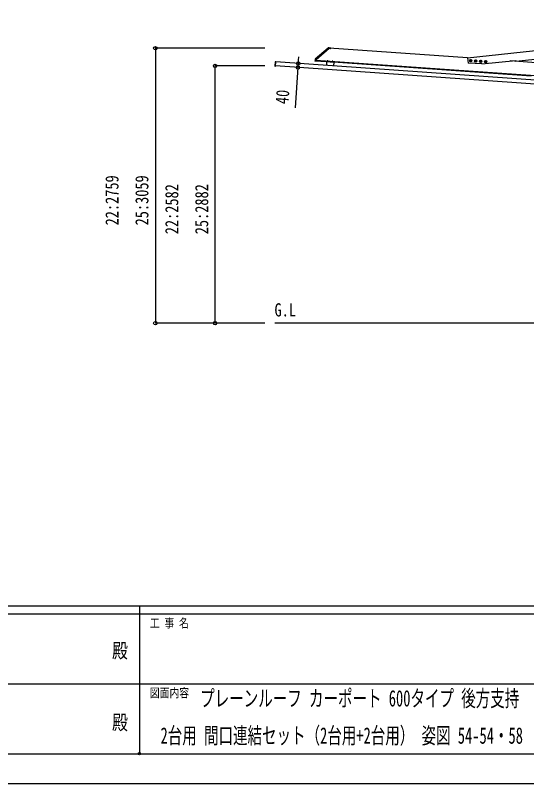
# Model space of a CAD drawing. Units: millimetres, scale not verified. Extents: x -16820 to 16820, y -11880 to 11880.
# Drawn here: x -1265 to 3866, y -11880 to -4172 of the extents above; entities that cross this region are included whole.
import ezdxf
from ezdxf.enums import TextEntityAlignment as Align

# ---------------------------------------------------------------- set-up
doc = ezdxf.new("R2010")
doc.units = ezdxf.units.MM
doc.header["$LTSCALE"] = 50
doc.header["$PDMODE"] = 32
doc.header["$PDSIZE"] = 25
for name, color, linetype in [('0-2_USER1', 3, 'Continuous'), ('0-4_YKK_13', 4, 'Continuous'), ('0-5_YKK_A1', 4, 'Continuous'), ('0-6_YKK_D', 6, 'Continuous'), ('0-7_YKK_ZWAK', 7, 'Continuous')]:
    doc.layers.add(name, color=color, linetype=linetype)
doc.styles.add('ＭＳ ゴシック', font='')
doc.styles.get('ＭＳ ゴシック').set_extended_font_data('MS Gothic')

msp = doc.modelspace()

# ---------------------------------------------------------------- linework, layer by layer
at = {"layer": '0-4_YKK_13'}
for p, q in [((1874.17, -4499.34), (1744.32, -4612.21)), ((1883.83, -4504.85), (1752.33, -4619.16)), ((1884.42, -4498.42), (1876.83, -4498.36)), ((1884.39, -4498.89), (1884, -4504.51)), ((1884.39, -4498.89), (1884.42, -4498.42)), ((1887.81, -4501.61), (1887.82, -4501.42)), ((1899, -4502.94), (1888.32, -4502.2)), ((1891.52, -4499.09), (1892.58, -4501.63)), ((1893.68, -4502.31), (1892.58, -4501.63)), ((1893.68, -4502.31), (1894.86, -4501.79)), ((1896.26, -4499.42), (1894.86, -4501.79)), ((1898.9, -4502.94), (1898.55, -4502.91)), ((1899.58, -4502.44), (1899.6, -4502.24)), ((1742.53, -4621.03), (1742.43, -4622.43)), ((1742.95, -4614.95), (1742.53, -4621.03)), ((1744.34, -4621.98), (1742.93, -4621.97)), ((1751.98, -4622.05), (1744.34, -4621.98)), ((1751.94, -4622.54), (1751.43, -4629.96)), ((1751.94, -4622.54), (1751.98, -4622.05)), ((1751.98, -4622.05), (1752.04, -4621.11)), ((1752.16, -4619.5), (1752.04, -4621.11)), ((1341.4, -4637.39), (1338.47, -4679.29)), ((1338.94, -4679.82), (1344.82, -4680.23)), ((1347.82, -4637.34), (1341.93, -4636.92)), ((1346.63, -4680.25), (1345.06, -4680.14)), ((1345.43, -4680.16), (1345.43, -4680.16)), ((1346.63, -4680.25), (1349.61, -4637.57)), ((1348.05, -4637.46), (1349.61, -4637.57)), ((1751.43, -4629.96), (1743.82, -4629.43)), ((1864, -4628.96), (1863.75, -4632.5)), ((1863.75, -4632.5), (1875.27, -4633.31)), ((1863.8, -4632.8), (1863.82, -4632.51)), ((1864.8, -4628.56), (1864, -4628.96)), ((1864.8, -4628.56), (1874.77, -4629.26)), ((1866.88, -4629.16), (1866.63, -4632.7)), ((1872.64, -4629.56), (1872.39, -4633.1)), ((1874.77, -4629.26), (1875.51, -4629.76)), ((1875.19, -4633.3), (1875.17, -4633.6)), ((1875.51, -4629.76), (1875.27, -4633.31)), ((1913.87, -4632.44), (1913.63, -4635.99)), ((1913.63, -4635.99), (1925.15, -4636.79)), ((1913.68, -4636.29), (1913.7, -4635.99)), ((1914.68, -4632.05), (1913.87, -4632.44)), ((1914.68, -4632.05), (1924.65, -4632.75)), ((1916.75, -4632.64), (1916.51, -4636.19)), ((1922.51, -4633.05), (1922.27, -4636.59)), ((1924.65, -4632.75), (1925.39, -4633.25)), ((1925.07, -4636.79), (1925.05, -4637.09)), ((1925.39, -4633.25), (1925.15, -4636.79))]:
    msp.add_line(p, q, dxfattribs=at)
for points in [[(1742.43, -4622.43), (1741.95, -4629.3), (1743.82, -4629.43)], [(1866.74, -4628.7), (1867.73, -4631.13), (1869.55, -4632.27)], [(1872.83, -4629.12), (1871.52, -4631.39), (1869.55, -4632.27)], [(1916.62, -4632.19), (1917.61, -4634.62), (1919.43, -4635.76)], [(1922.71, -4632.61), (1921.4, -4634.88), (1919.43, -4635.76)]]:
    msp.add_lwpolyline(points, dxfattribs=at)
for points in [[(3315.27, -4626.35), (3310.37, -4634.85), (3300.55, -4634.85), (3295.65, -4626.35), (3300.55, -4617.85), (3310.37, -4617.85)], [(3365.15, -4629.84), (3360.25, -4638.34), (3350.43, -4638.34), (3345.52, -4629.84), (3350.43, -4621.34), (3360.25, -4621.34)], [(3415.03, -4633.33), (3410.12, -4641.83), (3400.31, -4641.83), (3395.4, -4633.33), (3400.31, -4624.83), (3410.12, -4624.83)], [(3464.91, -4636.82), (3460, -4645.32), (3450.19, -4645.32), (3445.28, -4636.82), (3450.19, -4628.32), (3460, -4628.32)]]:
    msp.add_lwpolyline(points, close=True, dxfattribs=at)
for centre, radius in [((3305.46, -4626.35), 11), ((3305.46, -4626.35), 8.5), ((3355.34, -4629.84), 11), ((3355.34, -4629.84), 8.5), ((3405.22, -4633.33), 11), ((3405.22, -4633.33), 8.5), ((3455.09, -4636.82), 11), ((3455.09, -4636.82), 8.5)]:
    msp.add_circle(centre, radius, dxfattribs=at)
for centre, radius, start, end in [((1876.79, -4502.36), 4, 89.5, 131), ((1883.5, -4504.47), 0.5, 311, 356), ((1888.35, -4501.65), 0.545, 176, 266), ((1888.37, -4501.46), 0.55, 134.43917, 176), ((1893.38, -4506.56), 7.7, 37.56083, 134.43917), ((1899.04, -4502.4), 0.545, 266, 356), ((1899.05, -4502.2), 0.55, 356, 37.56083), ((1742.93, -4622.47), 0.5, 89.5, 176), ((1746.94, -4615.23), 4, 131, 176), ((1752.66, -4619.54), 0.5, 131, 176), ((3305.46, -4626.35), 8.6, 141.25399, 158.74601), ((3305.46, -4626.35), 8.6, 81.25399, 98.74601), ((3305.46, -4626.35), 8.6, 21.25399, 38.74601), ((3355.34, -4629.84), 8.6, 141.25399, 158.74601), ((3355.34, -4629.84), 8.6, 81.25399, 98.74601), ((3355.34, -4629.84), 8.6, 21.25399, 38.74601), ((3405.22, -4633.33), 8.6, 81.25399, 98.74601), ((1865.29, -4631.16), 2.56, 51.61708, 120.38292), ((1869.12, -4638.44), 9.55, 68.41276, 103.58724), ((1873.93, -4631.76), 2.56, 51.61708, 120.38292), ((1915.17, -4634.65), 2.56, 51.61708, 120.38292), ((1919, -4641.93), 9.55, 68.41276, 103.58724), ((1923.81, -4635.25), 2.56, 51.61708, 120.38292), ((3305.46, -4626.35), 8.6, 201.25399, 218.74601), ((3305.46, -4626.35), 8.6, 261.25399, 278.74601), ((3305.46, -4626.35), 8.6, 321.25399, 338.74601), ((3355.34, -4629.84), 8.6, 201.25399, 218.74601), ((3355.34, -4629.84), 8.6, 261.25399, 278.74601), ((3355.34, -4629.84), 8.6, 321.25399, 338.74601), ((3405.22, -4633.33), 8.6, 141.25399, 158.74601), ((3405.22, -4633.33), 8.6, 201.25399, 218.74601), ((3405.22, -4633.33), 8.6, 261.25399, 278.74601), ((3405.22, -4633.33), 8.6, 21.25399, 38.74601), ((3405.22, -4633.33), 8.6, 321.25399, 338.74601), ((3455.09, -4636.82), 8.6, 141.25399, 158.74601), ((3455.09, -4636.82), 8.6, 201.25399, 218.74601), ((3455.09, -4636.82), 8.6, 81.25399, 98.74601), ((3455.09, -4636.82), 8.6, 261.25399, 278.74601), ((3455.09, -4636.82), 8.6, 21.25399, 38.74601), ((3455.09, -4636.82), 8.6, 321.25399, 338.74601)]:
    msp.add_arc(centre, radius, start, end, dxfattribs=at)
for centre, major_axis, ratio, start_param, end_param in [((1338.97, -4679.32), (-0.379, -0.329), 0.99628, 5.4996506, 7.06672), ((1341.9, -4637.42), (-0.329, 0.379), 0.99628, 5.4996506, 7.06672), ((1344.84, -4679.93), (-0.021, -0.3), 0.998135, 0, 0.8868669), ((1347.8, -4637.64), (-0.021, -0.3), 0.998135, 2.2547257, 3.1415927)]:
    msp.add_ellipse(centre, major_axis=major_axis, ratio=ratio, start_param=start_param, end_param=end_param, dxfattribs=at)
at = {"layer": '0-5_YKK_A1'}
for p, q in [((3272.19, -4596.8), (6540.08, -4253.33)), ((3272.42, -4598.98), (1884.18, -4501.91)), ((6540.08, -4959.8), (1751.77, -4624.97)), ((3272.19, -4596.8), (3277.72, -4649.48)), ((6538.89, -5041.92), (1346.72, -4678.85)), ((6541.68, -5002.02), (1349.51, -4638.94)), ((1858.66, -4637.46), (1744.44, -4629.47)), ((1858.84, -4634.96), (1856.08, -4674.37)), ((1858.84, -4634.96), (1929.66, -4639.92)), ((1929.66, -4639.92), (1926.91, -4679.32)), ((3912.77, -4781.09), (1929.49, -4642.41)), ((3415.81, -4659.13), (3277.72, -4649.48)), ((6540.08, -4827.48), (3702.17, -4629.03)), ((8240.08, -7260), (1340.08, -7260))]:
    msp.add_line(p, q, dxfattribs=at)
msp.add_lwpolyline([(3415.81, -4659.13), (3757.61, -4623.21), (3758.44, -4631.16), (6540.08, -4338.8)], dxfattribs=at)
at = {"layer": '0-6_YKK_D'}
for p, q in [((1240.08, -4501.31), (139.08, -4501.31)), ((140.08, -4501.31), (140.08, -7260)), ((1573.9, -4654.63), (1578.64, -4586.8)), ((1240.08, -4678.42), (739.08, -4678.42)), ((740.08, -7260), (740.08, -4678.42)), ((1571.11, -4694.54), (1542.7, -5100.75)), ((1573.9, -4654.63), (1571.11, -4694.54)), ((1240.08, -7260), (139.08, -7260)), ((1240.08, -7260), (739.08, -7260))]:
    msp.add_line(p, q, dxfattribs=at)
for centre in [(140.08, -4501.31), (740.08, -4678.42), (1571.11, -4694.54), (1573.9, -4654.63), (140.08, -7260), (740.08, -7260)]:
    msp.add_circle(centre, 17, dxfattribs=at)
at = {"layer": '0-7_YKK_ZWAK'}
for p, q in [((15580.08, -10100), (-15619.92, -10100)), ((-19.92, -10100), (-19.92, -11580)), ((-19.92, -10180), (-5219.92, -10180)), ((5180.08, -10180), (-19.92, -10180)), ((-5189.92, -10880), (-19.92, -10880)), ((-19.92, -10880), (5180.08, -10880)), ((-5219.92, -11580), (-19.92, -11580)), ((-19.92, -11580), (5180.08, -11580))]:
    msp.add_line(p, q, dxfattribs=at)
msp.add_lwpolyline([(-16820, -11880), (16820, -11880), (16820, 11880), (-16820, 11880)], close=True, dxfattribs=at)
msp.add_point((-19.92, -11580), dxfattribs=at)

# ---------------------------------------------------------------- texts
at = {"layer": '0-2_USER1', "style": 'ＭＳ ゴシック'}
for s, height, width, p in [('G.L', 132, 0.8, (1336, -7232)), ('プレーンルーフ カーポート 600タイプ 後方支持', 164.2, 0.65, (590.21, -11155.33)), ('2台用 間口連結セット（2台用+2台用） 姿図 54-54・58', 164.2, 0.65, (192.24, -11528.67))]:
    msp.add_text(s, height=height, dxfattribs=dict(at, width=width)).set_placement(p, align=Align.BOTTOM_LEFT)
at = {"layer": '0-6_YKK_D', "style": 'ＭＳ ゴシック', "width": 0.8}
for s, rotation, p in [('40', 86, (1514.87, -5068.73)), ('22:2759', 90, (-189.92, -6279.06)), ('25:3059', 90, (110.08, -6279.06)), ('22:2582', 90, (410.08, -6367.61)), ('25:2882', 90, (710.08, -6367.61))]:
    msp.add_text(s, height=132, rotation=rotation, dxfattribs=at).set_placement(p, align=Align.BOTTOM_LEFT)
at = {"layer": '0-7_YKK_ZWAK', "style": 'ＭＳ ゴシック', "width": 0.8}
for s, height, p in [('工 事 名', 87.98, (85.08, -10340)), ('殿', 146.6, (-294.67, -10663.33)), ('図面内容', 87.98, (85.08, -11040)), ('殿', 146.6, (-294.67, -11383.33))]:
    msp.add_text(s, height=height, dxfattribs=at).set_placement(p, align=Align.BOTTOM_LEFT)

doc.saveas('drawing.dxf')
